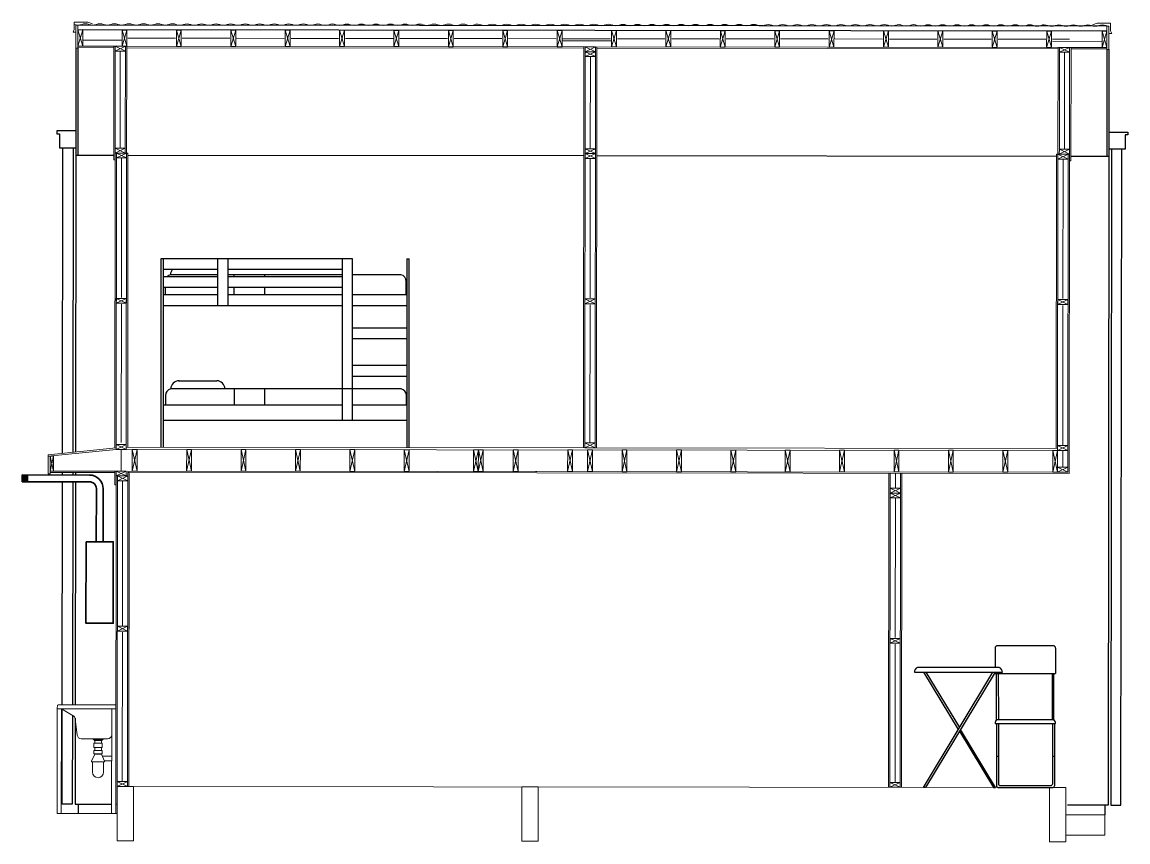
# Model space of a CAD drawing. Header units: inches. Extents: x 6.8 to 58.2, y 43.4 to 73.5.
# Drawn here: x 49.36 to 57.49, y 51.66 to 57.69 of the extents above; entities that cross this region are included whole.
import ezdxf

# ---------------------------------------------------------------- set-up
doc = ezdxf.new("R2010")
doc.units = ezdxf.units.IN
doc.header["$MEASUREMENT"] = 0
for name, color, linetype, lineweight in [('A-ANNO-SYMB', 3, 'Continuous', 18), ('A-DETL-MBND', 3, 'Continuous', 18), ('A-ELEV-IDEN', 3, 'Continuous', 18), ('A-ELEV-MBE1', 7, 'Continuous', 35), ('A-ELEV-MBE2', 4, 'Continuous', 25), ('A-FURN', 8, 'Continuous', 18), ('A-WALL-PATT', 8, 'Continuous', 18), ('A-WALL-STUD', 3, 'Continuous', 18)]:
    doc.layers.add(name, color=color, linetype=linetype, lineweight=lineweight)

msp = doc.modelspace()

# ---------------------------------------------------------------- linework, layer by layer
for p, q in [((50.3824, 55.9456), (50.3824, 54.558)), ((50.4001, 55.9456), (50.3824, 55.9456)), ((50.4001, 55.9456), (50.4001, 54.5579)), ((51.7913, 55.9456), (50.4001, 55.9456)), ((50.4001, 55.8684), (50.7989, 55.8684)), ((50.7989, 55.9456), (50.7989, 55.6026)), ((50.876, 55.6026), (50.876, 55.9456)), ((50.876, 55.8684), (51.7142, 55.8684)), ((51.7142, 55.9456), (51.7142, 54.7585)), ((51.7913, 54.7585), (51.7913, 55.9456)), ((52.1901, 55.9456), (52.1901, 54.5559)), ((52.1901, 55.9456), (52.2078, 55.9456)), ((52.2078, 54.5559), (52.2078, 55.9456)), ((50.7989, 55.8127), (50.4001, 55.8127)), ((50.7989, 55.8278), (50.4529, 55.8278)), ((51.7142, 55.8278), (50.876, 55.8278)), ((51.7142, 55.8127), (50.876, 55.8127)), ((50.9188, 55.8278), (50.9188, 55.8127)), ((51.1455, 55.8127), (51.1455, 55.8278)), ((52.1475, 55.8278), (51.7913, 55.8278)), ((50.4001, 55.7355), (50.7989, 55.7355)), ((50.4142, 55.7355), (50.4142, 55.6798)), ((50.876, 55.7355), (51.7142, 55.7355)), ((50.9188, 55.7355), (50.9188, 55.6798)), ((51.1455, 55.6798), (51.1455, 55.7355)), ((52.1865, 55.6798), (52.1865, 55.7793)), ((50.7989, 55.6798), (50.4001, 55.6798)), ((51.7142, 55.6798), (50.876, 55.6798)), ((52.1901, 55.6798), (51.7913, 55.6798)), ((50.4001, 55.6026), (51.7142, 55.6026)), ((51.7913, 55.6026), (52.1901, 55.6026)), ((52.1901, 55.4349), (51.7913, 55.4349)), ((51.7913, 55.3577), (52.1901, 55.3577)), ((52.1901, 55.1597), (51.7913, 55.1597)), ((51.7913, 55.0826), (52.1901, 55.0826)), ((52.1489, 54.9875), (50.4544, 54.9875)), ((50.512, 55.0474), (50.7928, 55.0474)), ((50.9203, 54.9875), (50.9203, 54.8684)), ((51.147, 54.8684), (51.147, 54.9875)), ((50.4157, 54.939), (50.4157, 54.8684)), ((52.1879, 54.8684), (52.1879, 54.939)), ((51.7142, 54.8684), (50.4001, 54.8684)), ((52.1901, 54.8684), (51.7913, 54.8684)), ((50.4001, 54.7585), (52.1901, 54.7585)), ((56.5163, 53.0815), (56.5163, 52.9386)), ((56.9446, 53.0982), (56.5333, 53.0982)), ((56.9612, 53.0812), (56.9612, 52.8951)), ((56.0088, 52.9032), (56.255, 52.4959)), ((56.5163, 52.9014), (56.5163, 52.8951)), ((56.5274, 52.5546), (56.5274, 52.8951)), ((56.5407, 52.8951), (56.542, 52.5548)), ((56.9368, 52.895), (56.9371, 52.5548)), ((56.9501, 52.5547), (56.9501, 52.895)), ((56.5274, 52.5546), (56.9502, 52.5546)), ((56.5172, 52.5271), (56.9608, 52.5271)), ((56.5274, 52.5271), (56.5274, 52.0664)), ((56.5418, 52.5271), (56.5418, 52.0815)), ((56.9383, 52.5271), (56.9383, 52.081)), ((56.9527, 52.5271), (56.9527, 52.0666)), ((56.5274, 52.2853), (56.5418, 52.2853)), ((56.9383, 52.2853), (56.9527, 52.2853)), ((56.5381, 52.0559), (56.9422, 52.0559)), ((56.5526, 52.0703), (56.9271, 52.0703))]:
    msp.add_line(p, q)
at = {"color": 0}
msp.add_line((56.5163, 52.8951), (56.9612, 52.8951), dxfattribs=at)
msp.add_lwpolyline([(55.9472, 52.9386, 0.302776), (55.9236, 52.9032), (56.5716, 52.9032, 0.302776), (56.5481, 52.9386)], format="xyb", close=True)
for points in [[(56.506, 52.9032), (56.5174, 52.9032), (56.0056, 52.0565), (55.9893, 52.0565), (56.5012, 52.9032)], [(56.2469, 52.4825), (55.9925, 52.9032), (56.004, 52.9032)], [(56.255, 52.4691), (56.5048, 52.0559), (56.521, 52.0559), (56.2631, 52.4825)]]:
    msp.add_lwpolyline(points)
for centre, radius, start, end in [((50.5129, 55.8278), 0.06, 137.37324, 180), ((50.4639, 55.7793), 0.0497, 102.79424, 137.89865), ((52.1368, 55.7793), 0.0496, 0, 77.65827), ((50.4654, 54.939), 0.0497, 102.79424, 180), ((50.5143, 54.9875), 0.06, 87.7291, 180), ((50.7928, 54.9874), 0.0601, 0.13132, 90), ((52.1383, 54.939), 0.0496, 0, 77.65827), ((56.533, 53.0815), 0.0166, 88.73316, 180), ((56.9446, 53.0815), 0.0166, 358.73316, 90), ((56.5754, 52.5212), 0.0585, 145.13251, 174.16518), ((56.9222, 52.5281), 0.0386, 358.56959, 43.59925), ((56.5386, 52.0671), 0.0112, 176.7769, 267.5563), ((56.5531, 52.0815), 0.0112, 176.7769, 267.5563), ((56.9271, 52.0815), 0.0112, 266.7769, 357.5563), ((56.9415, 52.0671), 0.0112, 266.7769, 357.5563)]:
    msp.add_arc(centre, radius, start, end)
at = {"layer": 'A-ANNO-SYMB', "color": 0}
for p, q in [((50.061, 52.0633), (50.0607, 51.8633)), ((57.038, 52.0553), (50.061, 52.0633)), ((50.061, 52.0633), (50.061, 52.0633)), ((57.0377, 51.8553), (57.038, 52.0553)), ((50.0607, 51.8633), (49.6197, 51.8638)), ((57.0377, 51.8553), (57.0377, 51.8553))]:
    msp.add_line(p, q, dxfattribs=at)
for points in [[(49.8796, 57.674), (49.8796, 57.674), (49.845, 57.6864), (49.745, 57.6865), (49.7449, 57.6315), (49.7374, 57.6115), (49.7549, 57.6115)], [(57.2323, 57.6655), (57.2323, 57.6655), (57.2669, 57.6778), (57.3669, 57.6777), (57.3669, 57.6227), (57.3744, 57.6027), (57.3568, 57.6027)]]:
    msp.add_lwpolyline(points, dxfattribs=at)
msp.add_lwpolyline([(57.0377, 51.8553), (57.0376, 51.7053), (57.3236, 51.7049), (57.3237, 51.8549)], close=True, dxfattribs=at)
for centre, start, end in [((49.7736, 57.7378), 248.5152, 291.35251), ((49.8269, 57.6016), 68.5152, 111.35251), ((49.8805, 57.7377), 248.5152, 291.35251), ((49.9337, 57.6015), 68.5152, 111.35251), ((49.9873, 57.7376), 248.5152, 291.35251), ((50.0406, 57.6013), 68.5152, 111.35251), ((50.0941, 57.7375), 248.5152, 291.35251), ((50.1474, 57.6012), 68.5152, 111.35251), ((50.201, 57.7374), 248.5152, 291.35251), ((50.2543, 57.6011), 68.5152, 111.35251), ((50.3078, 57.7372), 248.5152, 291.35251), ((50.3611, 57.601), 68.5152, 111.35251), ((50.4147, 57.7371), 248.5152, 291.35251), ((50.468, 57.6008), 68.5152, 111.35251), ((50.5215, 57.737), 248.5152, 291.35251), ((50.5748, 57.6007), 68.5152, 111.35251), ((50.6284, 57.7369), 248.5152, 291.35251), ((50.6817, 57.6006), 68.5152, 111.35251), ((50.7352, 57.7367), 248.5152, 291.35251), ((50.7885, 57.6005), 68.5152, 111.35251), ((50.8421, 57.7366), 248.5152, 291.35251), ((50.8954, 57.6004), 68.5152, 111.35251), ((50.9489, 57.7365), 248.5152, 291.35251), ((51.0022, 57.6002), 68.5152, 111.35251), ((51.0558, 57.7364), 248.5152, 291.35251), ((51.1091, 57.6001), 68.5152, 111.35251), ((51.1626, 57.7362), 248.5152, 291.35251), ((51.2159, 57.6), 68.5152, 111.35251), ((51.2695, 57.7361), 248.5152, 291.35251), ((51.3227, 57.5999), 68.5152, 111.35251), ((51.3763, 57.736), 248.5152, 291.35251), ((51.4296, 57.5997), 68.5152, 111.35251), ((51.4832, 57.7359), 248.5152, 291.35251), ((51.5364, 57.5996), 68.5152, 111.35251), ((51.59, 57.7357), 248.5152, 291.35251), ((51.6433, 57.5995), 68.5152, 111.35251), ((51.6969, 57.7356), 248.5152, 291.35251), ((51.7501, 57.5994), 68.5152, 111.35251), ((51.8037, 57.7355), 248.5152, 291.35251), ((51.857, 57.5992), 68.5152, 111.35251), ((51.9106, 57.7354), 248.5152, 291.35251), ((51.9638, 57.5991), 68.5152, 111.35251), ((52.0174, 57.7353), 248.5152, 291.35251), ((52.0707, 57.599), 68.5152, 111.35251), ((52.1243, 57.7351), 248.5152, 291.35251), ((52.1775, 57.5989), 68.5152, 111.35251), ((52.2311, 57.735), 248.5152, 291.35251), ((52.2844, 57.5988), 68.5152, 111.35251), ((52.338, 57.7349), 248.5152, 291.35251), ((52.3912, 57.5986), 68.5152, 111.35251), ((52.4448, 57.7348), 248.5152, 291.35251), ((52.4981, 57.5985), 68.5152, 111.35251), ((52.5517, 57.7346), 248.5152, 291.35251), ((52.6049, 57.5984), 68.5152, 111.35251), ((52.6585, 57.7345), 248.5152, 291.35251), ((52.7118, 57.5983), 68.5152, 111.35251), ((52.7654, 57.7344), 248.5152, 291.35251), ((52.8186, 57.5981), 68.5152, 111.35251), ((52.8722, 57.7343), 248.5152, 291.35251), ((52.9255, 57.598), 68.5152, 111.35251), ((52.9791, 57.7341), 248.5152, 291.35251), ((53.0323, 57.5979), 68.5152, 111.35251), ((53.0859, 57.734), 248.5152, 291.35251), ((53.1392, 57.5978), 68.5152, 111.35251), ((53.1928, 57.7339), 248.5152, 291.35251), ((53.246, 57.5976), 68.5152, 111.35251), ((53.2996, 57.7338), 248.5152, 291.35251), ((53.3529, 57.5975), 68.5152, 111.35251), ((53.4065, 57.7336), 248.5152, 291.35251), ((53.4597, 57.5974), 68.5152, 111.35251), ((53.5133, 57.7335), 248.5152, 291.35251), ((53.5666, 57.5973), 68.5152, 111.35251), ((53.6201, 57.7334), 248.5152, 291.35251), ((53.6734, 57.5971), 68.5152, 111.35251), ((53.727, 57.7333), 248.5152, 291.35251), ((53.7803, 57.597), 68.5152, 111.35251), ((53.8338, 57.7332), 248.5152, 291.35251), ((53.8871, 57.5969), 68.5152, 111.35251), ((53.9407, 57.733), 248.5152, 291.35251), ((53.994, 57.5968), 68.5152, 111.35251), ((54.0475, 57.7329), 248.5152, 291.35251), ((54.1008, 57.5967), 68.5152, 111.35251), ((54.1544, 57.7328), 248.5152, 291.35251), ((54.2077, 57.5965), 68.5152, 111.35251), ((54.2612, 57.7327), 248.5152, 291.35251), ((54.3145, 57.5964), 68.5152, 111.35251), ((54.3681, 57.7325), 248.5152, 291.35251), ((54.4214, 57.5963), 68.5152, 111.35251), ((54.4749, 57.7324), 248.5152, 291.35251), ((54.5282, 57.5962), 68.5152, 111.35251), ((54.5818, 57.7323), 248.5152, 291.35251), ((54.6351, 57.596), 68.5152, 111.35251), ((54.6886, 57.7322), 248.5152, 291.35251), ((54.7419, 57.5959), 68.5152, 111.35251), ((54.7955, 57.732), 248.5152, 291.35251), ((54.8488, 57.5958), 68.5152, 111.35251), ((54.9023, 57.7319), 248.5152, 291.35251), ((54.9556, 57.5957), 68.5152, 111.35251), ((55.0092, 57.7318), 248.5152, 291.35251), ((55.0624, 57.5955), 68.5152, 111.35251), ((55.116, 57.7317), 248.5152, 291.35251), ((55.1693, 57.5954), 68.5152, 111.35251), ((55.2229, 57.7316), 248.5152, 291.35251), ((55.2761, 57.5953), 68.5152, 111.35251), ((55.3297, 57.7314), 248.5152, 291.35251), ((55.383, 57.5952), 68.5152, 111.35251), ((55.4366, 57.7313), 248.5152, 291.35251), ((55.4898, 57.5951), 68.5152, 111.35251), ((55.5434, 57.7312), 248.5152, 291.35251), ((55.5967, 57.5949), 68.5152, 111.35251), ((55.6503, 57.7311), 248.5152, 291.35251), ((55.7035, 57.5948), 68.5152, 111.35251), ((55.7571, 57.7309), 248.5152, 291.35251), ((55.8104, 57.5947), 68.5152, 111.35251), ((55.864, 57.7308), 248.5152, 291.35251), ((55.9172, 57.5946), 68.5152, 111.35251), ((55.9708, 57.7307), 248.5152, 291.35251), ((56.0241, 57.5944), 68.5152, 111.35251), ((56.0777, 57.7306), 248.5152, 291.35251), ((56.1309, 57.5943), 68.5152, 111.35251), ((56.1845, 57.7304), 248.5152, 291.35251), ((56.2378, 57.5942), 68.5152, 111.35251), ((56.2914, 57.7303), 248.5152, 291.35251), ((56.3446, 57.5941), 68.5152, 111.35251), ((56.3982, 57.7302), 248.5152, 291.35251), ((56.4515, 57.5939), 68.5152, 111.35251), ((56.5051, 57.7301), 248.5152, 291.35251), ((56.5583, 57.5938), 68.5152, 111.35251), ((56.6119, 57.7299), 248.5152, 291.35251), ((56.6652, 57.5937), 68.5152, 111.35251), ((56.7188, 57.7298), 248.5152, 291.35251), ((56.772, 57.5936), 68.5152, 111.35251), ((56.8256, 57.7297), 248.5152, 291.35251), ((56.8789, 57.5934), 68.5152, 111.35251), ((56.9325, 57.7296), 248.5152, 291.35251), ((56.9857, 57.5933), 68.5152, 111.35251), ((57.0393, 57.7295), 248.5152, 291.35251), ((57.0926, 57.5932), 68.5152, 111.35251), ((57.1462, 57.7293), 248.5152, 291.35251), ((57.1994, 57.5931), 68.5152, 111.35251), ((57.253, 57.7292), 248.5152, 291.35251), ((57.3063, 57.593), 68.5152, 111.35251), ((57.3598, 57.7291), 248.5152, 265.75082)]:
    msp.add_arc(centre, 0.0731, start, end, dxfattribs=at)
at = {"layer": 'A-DETL-MBND', "color": 0}
for p, q in [((50.0362, 57.4984), (49.7722, 57.4987)), ((50.0362, 57.5084), (49.8082, 57.5087)), ((50.0963, 57.5533), (49.8083, 57.5537)), ((50.1312, 57.5083), (53.5032, 57.5044)), ((50.1312, 57.4983), (53.4932, 57.4944)), ((56.9902, 57.5004), (53.5782, 57.5043)), ((56.9802, 57.4904), (53.5882, 57.4943)), ((56.9393, 57.5454), (57.3033, 57.545)), ((57.0652, 57.5003), (57.3032, 57.5)), ((57.0752, 57.4903), (57.3392, 57.49)), ((50.0428, 54.5524), (50.0453, 56.7234)), ((50.1278, 54.5583), (50.1303, 56.7233)), ((50.1388, 54.5582), (50.1403, 56.7232)), ((56.9668, 54.5504), (56.9693, 56.7154)), ((56.9768, 54.5503), (56.9793, 56.7153)), ((57.0516, 54.3753), (57.0543, 56.7153)), ((57.0615, 54.3653), (57.0643, 56.7152)), ((49.5528, 54.504), (50.0528, 54.5534)), ((49.5528, 54.4939), (50.0528, 54.5433)), ((49.5528, 54.4939), (49.5528, 54.504)), ((56.9768, 54.5503), (50.1278, 54.5583)), ((56.9768, 54.5353), (50.1278, 54.5433)), ((50.0426, 54.3734), (49.5676, 54.3739)), ((50.0526, 54.3833), (49.5926, 54.3839)), ((50.0425, 54.2834), (50.0426, 54.3834)), ((50.1386, 54.3732), (50.1386, 54.3832)), ((56.9766, 54.3753), (50.1386, 54.3832)), ((50.1486, 54.3732), (50.1386, 54.3732)), ((53.1477, 54.3798), (53.1377, 54.3798)), ((57.0616, 54.3653), (53.1477, 54.3698)), ((55.7339, 52.0568), (55.7365, 54.3668)), ((55.7439, 52.0568), (55.7465, 54.3668)), ((55.8189, 52.0567), (55.8215, 54.3667)), ((55.8289, 52.0567), (55.8315, 54.3667)), ((50.0525, 54.2833), (50.0425, 54.2834)), ((50.061, 52.0993), (50.0636, 54.3113))]:
    msp.add_line(p, q, dxfattribs=at)
for points in [[(50.0453, 56.6734), (50.0353, 56.6734), (50.0362, 57.5084)], [(50.0362, 57.5084), (50.0462, 57.5084)], [(50.0454, 56.7594), (50.0462, 57.5084)], [(50.1203, 56.7233), (50.1303, 56.7233), (50.1312, 57.5083)], [(50.1204, 56.7593), (50.1212, 57.5083)], [(53.3323, 57.5496), (53.6963, 57.5492)], [(53.4898, 54.5544), (53.4932, 57.5044)], [(53.5848, 54.5543), (53.5882, 57.5043)], [(56.9893, 56.7153), (56.9793, 56.7153), (56.9802, 57.5004)], [(57.0643, 56.6652), (57.0743, 56.6652), (57.0752, 57.5003)], [(57.0644, 56.7512), (57.0652, 57.5003)], [(53.4998, 54.5544), (53.5032, 57.4324)], [(53.5748, 54.5543), (53.5782, 57.4323)], [(56.9894, 56.7513), (56.9902, 57.4644)], [(50.0528, 54.5433), (50.0553, 56.7233)], [(50.1303, 56.7233), (50.1403, 56.7232)], [(56.9793, 56.7153), (56.9693, 56.7154)], [(57.0543, 56.7153), (57.0643, 56.7152)], [(50.0608, 51.9333), (50.0498, 51.9333), (50.0526, 54.3473)], [(50.136, 52.0632), (50.1386, 54.3732)], [(53.1477, 54.3698), (50.1386, 54.3732)], [(50.1486, 54.3732), (50.146, 52.0632)]]:
    msp.add_lwpolyline(points, dxfattribs=at)
at = {"layer": 'A-ELEV-IDEN', "color": 0}
for points in [[(50.181, 52.0632), (50.061, 52.0633), (50.0605, 51.6633), (50.1805, 51.6632)], [(53.1575, 52.0598), (53.0375, 52.0599), (53.037, 51.6599), (53.157, 51.6598)], [(57.038, 52.0553), (56.918, 52.0554), (56.9175, 51.6554), (57.0375, 51.6553)]]:
    msp.add_lwpolyline(points, close=True, dxfattribs=at)
at = {"layer": 'A-ELEV-MBE1', "color": 0}
msp.add_line((49.3617, 54.3547), (49.3616, 54.3047), dxfattribs=at)
for points in [[(49.957, 53.8635), (49.9575, 54.254, 0.414214), (49.8576, 54.3541), (49.3617, 54.3547)], [(49.907, 53.8635), (49.9075, 54.2541, 0.414214), (49.8575, 54.3041), (49.3616, 54.3047)]]:
    msp.add_lwpolyline(points, format="xyb", dxfattribs=at)
msp.add_lwpolyline([(49.832, 53.8636), (50.032, 53.8634), (50.0313, 53.2634), (49.8313, 53.2636), (49.832, 53.8636)], dxfattribs=at)
at = {"layer": 'A-ELEV-MBE2', "color": 0}
for p, q in [((49.7563, 56.7069), (49.7538, 54.5238)), ((49.7563, 56.7069), (50.0353, 56.7066)), ((53.4923, 56.7026), (50.1403, 56.7051)), ((56.9693, 56.6986), (53.5873, 56.7025)), ((57.3533, 56.6981), (57.0743, 56.6985)), ((57.3533, 56.6981), (57.3478, 51.9249)), ((49.3717, 54.3547), (49.3716, 54.3047)), ((49.3817, 54.3547), (49.3816, 54.3047)), ((49.3917, 54.3547), (49.3916, 54.3047)), ((49.4017, 54.3547), (49.4016, 54.3047)), ((49.7536, 54.3737), (49.7536, 54.3543)), ((49.7535, 54.3043), (49.7516, 52.6637)), ((49.7515, 52.5646), (49.7508, 51.9337)), ((49.7308, 51.9337), (49.6558, 51.9338)), ((49.7748, 51.9337), (49.7747, 51.8637)), ((57.3238, 51.9249), (57.3237, 51.8549)), ((57.3678, 51.9249), (57.4428, 51.9248))]:
    msp.add_line(p, q, dxfattribs=at)
for points in [[(57.3394, 57.656), (49.7574, 57.6647)], [(57.3394, 57.62), (49.8084, 57.6287)], [(49.7572, 57.4937), (49.7563, 56.7069)], [(49.7722, 57.4937), (49.7713, 56.7069)], [(57.3392, 57.485), (57.3383, 56.6982)], [(57.3542, 57.4849), (57.3533, 56.6981)], [(49.7565, 56.8855), (49.6165, 56.8856), (49.6165, 56.8656), (49.6365, 56.8656), (49.6364, 56.7618), (49.7564, 56.7617)], [(57.3535, 56.8767), (57.4935, 56.8765), (57.4935, 56.8565), (57.4735, 56.8566), (57.4734, 56.7528), (57.3534, 56.7529)], [(49.6588, 54.5144), (49.6614, 56.7618)], [(49.7364, 56.7617), (49.7338, 54.5219)], [(57.3734, 56.7529), (57.3678, 51.9249)], [(57.4428, 51.9248), (57.4484, 56.7528)], [(49.6586, 54.3544), (49.6586, 54.3738)], [(49.7336, 54.3737), (49.7336, 54.3543)], [(49.6566, 52.6638), (49.6585, 54.3044)], [(49.7335, 54.3043), (49.7316, 52.6637)], [(49.6558, 51.9338), (49.6566, 52.6303)], [(49.7316, 52.587), (49.7308, 51.9337)], [(49.7508, 51.9337), (50.0198, 51.9334)], [(57.3478, 51.9249), (57.0488, 51.9253)]]:
    msp.add_lwpolyline(points, dxfattribs=at)
at = {"layer": 'A-FURN', "color": 0}
for p, q in [((49.6197, 51.8638), (49.6206, 52.6388)), ((49.6207, 52.6588), (49.6206, 52.6388)), ((49.6256, 52.6338), (50.0456, 52.6334)), ((50.0507, 52.6633), (49.6257, 52.6638)), ((49.6506, 52.6338), (49.6497, 51.8638)), ((49.7373, 52.5837), (49.6506, 52.6338)), ((50.0197, 51.8634), (50.0206, 52.6334)), ((50.0206, 52.6334), (50.0204, 52.4434)), ((50.0506, 52.6383), (50.0497, 51.8633)), ((50.0506, 52.6383), (50.0507, 52.6633)), ((49.7671, 52.44), (49.7521, 52.5614)), ((49.9904, 52.4134), (49.7969, 52.4136)), ((49.8953, 52.3813), (49.8954, 52.4009)), ((49.9453, 52.3812), (49.9454, 52.4009)), ((49.8952, 52.3017), (49.8952, 52.3035)), ((49.8952, 52.3017), (49.9452, 52.3016)), ((49.8953, 52.3278), (49.8953, 52.3509)), ((49.9452, 52.3016), (49.9452, 52.3035)), ((49.9453, 52.3277), (49.9453, 52.3508)), ((49.8792, 52.2454), (49.8791, 52.1683)), ((49.9518, 52.2864), (50.0202, 52.2863)), ((49.9611, 52.2453), (49.961, 52.1682)), ((49.9669, 52.2516), (50.0202, 52.2515)), ((49.6497, 51.8638), (49.6197, 51.8638)), ((50.0497, 51.8633), (50.0197, 51.8634))]:
    msp.add_line(p, q, dxfattribs=at)
for points in [[(49.883, 52.4135), (49.9578, 52.4135), (49.9578, 52.4078), (49.883, 52.4078)], [(49.8898, 52.3813), (49.9509, 52.3812), (49.9508, 52.3508), (49.8897, 52.3509)], [(49.8897, 52.3278), (49.9508, 52.3277), (49.9508, 52.3035), (49.8897, 52.3035)]]:
    msp.add_lwpolyline(points, close=True, dxfattribs=at)
for points in [[(49.8884, 52.4078), (49.8913, 52.4009), (49.9204, 52.4009)], [(49.9524, 52.4078), (49.9494, 52.4009), (49.9204, 52.4009)], [(49.8952, 52.3017), (49.8728, 52.2502), (49.8728, 52.2454), (49.8728, 52.2454)], [(49.9452, 52.3016), (49.9676, 52.2501), (49.9676, 52.2453), (49.9676, 52.2453)], [(49.9676, 52.2453), (49.8728, 52.2454)], [(56.953, 52.0554), (56.9176, 52.0554)]]:
    msp.add_lwpolyline(points, dxfattribs=at)
for centre, radius, start, end in [((49.6256, 52.6388), 0.005, 179.93385, 269.93385), ((49.6257, 52.6588), 0.005, 89.93385, 179.93385), ((50.0456, 52.6384), 0.005, 269.93385, 359.93385), ((49.7223, 52.5577), 0.03, 7.0462, 59.97503), ((49.7969, 52.4436), 0.03, 187.0462, 269.93385), ((49.9904, 52.4434), 0.03, 269.93385, 359.93385), ((49.9201, 52.1683), 0.0409, 179.93385, 359.93385)]:
    msp.add_arc(centre, radius, start, end, dxfattribs=at)
at = {"layer": 'A-WALL-PATT', "color": 0, "ltscale": 0.15}
for p, q in [((50.1393, 57.5683), (50.4893, 57.5679)), ((50.5393, 57.5678), (50.8893, 57.5674)), ((50.9393, 57.5673), (51.2893, 57.5669)), ((51.3393, 57.5669), (51.6893, 57.5665)), ((51.7393, 57.5664), (52.0893, 57.566)), ((52.1393, 57.566), (52.4893, 57.5656)), ((52.5393, 57.5655), (52.8893, 57.5651)), ((52.9393, 57.565), (53.2893, 57.5646)), ((53.3393, 57.5646), (53.6893, 57.5642)), ((53.7393, 57.5641), (54.0893, 57.5637)), ((54.1393, 57.5637), (54.4893, 57.5633)), ((54.5393, 57.5632), (54.8893, 57.5628)), ((54.9393, 57.5627), (55.2893, 57.5623)), ((55.3393, 57.5623), (55.6893, 57.5619)), ((55.7393, 57.5618), (56.0893, 57.5614)), ((56.1393, 57.5613), (56.4893, 57.5609)), ((56.5393, 57.5609), (56.8893, 57.5605)), ((56.9393, 57.5604), (57.0653, 57.5603))]:
    msp.add_line(p, q, dxfattribs=at)
at = {"layer": 'A-WALL-PATT', "color": 0, "ltscale": 0.1}
for p, q in [((50.0829, 56.7593), (50.0837, 57.4723)), ((57.0269, 56.7513), (57.0277, 57.4643)), ((50.0916, 55.6608), (50.0928, 56.6873)), ((57.0156, 55.6528), (57.0168, 56.6793)), ((50.0904, 54.5933), (50.0916, 55.6108)), ((57.0144, 54.5713), (57.0156, 55.6028)), ((50.0901, 54.3833), (50.0903, 54.5433)), ((57.0142, 54.4114), (57.0143, 54.5353)), ((55.7839, 54.2577), (55.784, 54.3667)), ((50.0998, 53.2483), (50.1011, 54.3113)), ((55.7826, 53.1592), (55.7838, 54.1857)), ((50.0985, 52.0993), (50.0998, 53.1983)), ((55.7814, 52.0927), (55.7826, 53.1092))]:
    msp.add_line(p, q, dxfattribs=at)
for points in [[(53.5399, 56.7553), (53.5407, 57.4323)], [(53.5386, 55.6568), (53.5398, 56.6833)], [(53.5374, 54.5903), (53.5386, 55.6068)]]:
    msp.add_lwpolyline(points, dxfattribs=at)
at = {"layer": 'A-WALL-STUD', "color": 0}
for p, q in [((50.1212, 57.4723), (50.0462, 57.5084)), ((50.0462, 57.4724), (50.1212, 57.5083)), ((53.5782, 57.4683), (53.5032, 57.5044)), ((53.5032, 57.4684), (53.5782, 57.5043)), ((57.0652, 57.4643), (56.9902, 57.5004)), ((56.9902, 57.4644), (57.0652, 57.5003)), ((53.5782, 57.4323), (53.5032, 57.4684)), ((53.5032, 57.4324), (53.5782, 57.4683)), ((50.0453, 56.7234), (50.1204, 56.7593)), ((50.1203, 56.7233), (50.0454, 56.7594)), ((50.0553, 56.6873), (50.1303, 56.7233)), ((50.1303, 56.6873), (50.0553, 56.7233)), ((53.5023, 56.7194), (53.5774, 56.7553)), ((53.5773, 56.6833), (53.5023, 56.7194)), ((53.5023, 56.6834), (53.5773, 56.7193)), ((53.5773, 56.7193), (53.5024, 56.7554)), ((57.0543, 56.6793), (56.9793, 56.7153)), ((56.9793, 56.6793), (57.0543, 56.7153)), ((56.9893, 56.7153), (57.0644, 56.7512)), ((57.0643, 56.7152), (56.9894, 56.7513)), ((50.0541, 55.6178), (50.1291, 55.6538)), ((50.1291, 55.6178), (50.0541, 55.6538)), ((53.5761, 55.6138), (53.5011, 55.6499)), ((53.5011, 55.6139), (53.5761, 55.6498)), ((57.0531, 55.6098), (56.9781, 55.6458)), ((56.9781, 55.6098), (57.0531, 55.6458)), ((50.0528, 54.5433), (50.1279, 54.5793)), ((50.1278, 54.5433), (50.0529, 54.5793)), ((53.4998, 54.5544), (53.5749, 54.5903)), ((53.5748, 54.5543), (53.4999, 54.5904)), ((56.9768, 54.5353), (57.0519, 54.5713)), ((57.0518, 54.5353), (56.9769, 54.5713)), ((49.5928, 54.4939), (49.5676, 54.3839)), ((49.5678, 54.4939), (49.5926, 54.3839)), ((55.4098, 54.5372), (55.3736, 54.3772)), ((55.3738, 54.5372), (55.3736, 54.3772)), ((55.3738, 54.5372), (55.4096, 54.3772)), ((55.4098, 54.5372), (55.3738, 54.5372)), ((55.4096, 54.3772), (55.4098, 54.5372)), ((55.8098, 54.5367), (55.7736, 54.3767)), ((55.7738, 54.5367), (55.7736, 54.3767)), ((55.7738, 54.5367), (55.8096, 54.3767)), ((55.8098, 54.5367), (55.7738, 54.5367)), ((55.8096, 54.3767), (55.8098, 54.5367)), ((56.9766, 54.3754), (56.9767, 54.4114)), ((56.9766, 54.3754), (57.0517, 54.4113)), ((57.0516, 54.3753), (56.9767, 54.4114)), ((56.9767, 54.4114), (57.0517, 54.4113)), ((57.0517, 54.4113), (57.0516, 54.3753)), ((50.0526, 54.3473), (50.1276, 54.3833)), ((50.1276, 54.3473), (50.0526, 54.3833)), ((50.1386, 54.3112), (50.0636, 54.3473)), ((50.0636, 54.3113), (50.1386, 54.3472)), ((55.3736, 54.3772), (55.4096, 54.3772)), ((55.7736, 54.3767), (55.8096, 54.3767)), ((57.0516, 54.3753), (56.9766, 54.3754)), ((55.8214, 54.2217), (55.7464, 54.2578)), ((55.8214, 54.2577), (55.7464, 54.2578)), ((55.7464, 54.2578), (55.7464, 54.2218)), ((55.7464, 54.2218), (55.8214, 54.2577)), ((55.8214, 54.2217), (55.8214, 54.2577)), ((55.7464, 54.2218), (55.7463, 54.1858)), ((55.7463, 54.1858), (55.8214, 54.2217)), ((55.7463, 54.1858), (55.8213, 54.1857)), ((55.8213, 54.1857), (55.7464, 54.2218)), ((55.7464, 54.2218), (55.8214, 54.2217)), ((55.8214, 54.2217), (55.7464, 54.2218)), ((55.8213, 54.1857), (55.8214, 54.2217)), ((50.1373, 53.2052), (50.0623, 53.2413)), ((50.0623, 53.2053), (50.1373, 53.2412)), ((55.8201, 53.1162), (55.7451, 53.1523)), ((55.8201, 53.1522), (55.7451, 53.1523)), ((55.7451, 53.1523), (55.7451, 53.1163)), ((55.7451, 53.1163), (55.8201, 53.1522)), ((55.7451, 53.1163), (55.8201, 53.1162)), ((55.8201, 53.1162), (55.8201, 53.1522)), ((50.136, 52.0632), (50.061, 52.0993)), ((50.061, 52.0633), (50.136, 52.0992)), ((55.8189, 52.0567), (55.7439, 52.0928)), ((55.8189, 52.0927), (55.7439, 52.0928)), ((55.7439, 52.0928), (55.7439, 52.0568)), ((55.7439, 52.0568), (55.8189, 52.0927)), ((55.7439, 52.0568), (55.8189, 52.0567)), ((55.8189, 52.0567), (55.8189, 52.0927))]:
    msp.add_line(p, q, dxfattribs=at)
for points in [[(49.7724, 57.6647), (49.7722, 57.5087), (49.7722, 57.4937), (49.7572, 57.4937), (49.7574, 57.6647), (49.7724, 57.6647)], [(57.3394, 57.656), (57.3392, 57.5), (57.3392, 57.485), (57.3542, 57.4849), (57.3544, 57.6559), (57.3394, 57.656)], [(49.8084, 57.6287), (49.7722, 57.5087)], [(49.8082, 57.5087), (49.7724, 57.6287)], [(50.1324, 57.6283), (50.0963, 57.5083)], [(50.1323, 57.5083), (50.0964, 57.6283)], [(50.5324, 57.6278), (50.4963, 57.5079)], [(50.5323, 57.5078), (50.4964, 57.6279)], [(50.9324, 57.6274), (50.8963, 57.5074)], [(50.9323, 57.5074), (50.8964, 57.6274)], [(51.3324, 57.6269), (51.2963, 57.5069)], [(51.3323, 57.5069), (51.2964, 57.6269)], [(51.7324, 57.6264), (51.6963, 57.5065)], [(51.7323, 57.5064), (51.6964, 57.6265)], [(52.1324, 57.626), (52.0963, 57.506)], [(52.1323, 57.506), (52.0964, 57.626)], [(52.5324, 57.6255), (52.4963, 57.5056)], [(52.5323, 57.5055), (52.4964, 57.6256)], [(52.9324, 57.625), (52.8963, 57.5051)], [(52.9323, 57.505), (52.8964, 57.6251)], [(53.3324, 57.6246), (53.2963, 57.5046)], [(53.3323, 57.5046), (53.2964, 57.6246)], [(53.7324, 57.6241), (53.6963, 57.5042)], [(53.7323, 57.5041), (53.6964, 57.6242)], [(54.1324, 57.6237), (54.0962, 57.5037)], [(54.1322, 57.5037), (54.0964, 57.6237)], [(54.5324, 57.6232), (54.4962, 57.5032)], [(54.5322, 57.5032), (54.4964, 57.6232)], [(54.9324, 57.6227), (54.8962, 57.5028)], [(54.9322, 57.5027), (54.8964, 57.6228)], [(55.3324, 57.6223), (55.2962, 57.5023)], [(55.3322, 57.5023), (55.2964, 57.6223)], [(55.7324, 57.6218), (55.6962, 57.5019)], [(55.7322, 57.5018), (55.6964, 57.6219)], [(56.1324, 57.6214), (56.0962, 57.5014)], [(56.1322, 57.5014), (56.0964, 57.6214)], [(56.5324, 57.6209), (56.4962, 57.5009)], [(56.5322, 57.5009), (56.4964, 57.6209)], [(56.9324, 57.6204), (56.8962, 57.5005)], [(56.9322, 57.5004), (56.8964, 57.6205)], [(57.3394, 57.62), (57.3032, 57.5)], [(57.3392, 57.5), (57.3034, 57.62)], [(50.1718, 54.5432), (50.1716, 54.3832), (50.2076, 54.3832), (50.2078, 54.5432), (50.1718, 54.5432)], [(50.2078, 54.5432), (50.1716, 54.3832)], [(50.1718, 54.5432), (50.2076, 54.3832)], [(50.5718, 54.5427), (50.5716, 54.3827), (50.6076, 54.3827), (50.6078, 54.5427), (50.5718, 54.5427)], [(50.6078, 54.5427), (50.5716, 54.3827)], [(50.5718, 54.5427), (50.6076, 54.3827)], [(50.9718, 54.5423), (50.9716, 54.3823), (51.0076, 54.3822), (51.0078, 54.5422), (50.9718, 54.5423)], [(51.0078, 54.5422), (50.9716, 54.3823)], [(50.9718, 54.5423), (51.0076, 54.3822)], [(51.3718, 54.5418), (51.3716, 54.3818), (51.4076, 54.3818), (51.4078, 54.5418), (51.3718, 54.5418)], [(51.4078, 54.5418), (51.3716, 54.3818)], [(51.3718, 54.5418), (51.4076, 54.3818)], [(51.7718, 54.5414), (51.7716, 54.3814), (51.8076, 54.3813), (51.8078, 54.5413), (51.7718, 54.5414)], [(51.8078, 54.5413), (51.7716, 54.3814)], [(51.7718, 54.5414), (51.8076, 54.3813)], [(52.1718, 54.5409), (52.1716, 54.3809), (52.2076, 54.3809), (52.2078, 54.5409), (52.1718, 54.5409)], [(52.2078, 54.5409), (52.1716, 54.3809)], [(52.1718, 54.5409), (52.2076, 54.3809)], [(52.6808, 54.5403), (52.6806, 54.3803), (52.7166, 54.3803), (52.7168, 54.5403), (52.6808, 54.5403)], [(52.7168, 54.5403), (52.6806, 54.3803)], [(52.6808, 54.5403), (52.7166, 54.3803)], [(52.7168, 54.5403), (52.7166, 54.3803), (52.7526, 54.3802), (52.7528, 54.5402), (52.7168, 54.5403)], [(52.7528, 54.5402), (52.7166, 54.3803)], [(52.7168, 54.5403), (52.7526, 54.3802)], [(52.9738, 54.54), (52.9736, 54.38), (53.0096, 54.3799), (53.0098, 54.5399), (52.9738, 54.54)], [(53.0098, 54.5399), (52.9736, 54.38)], [(52.9738, 54.54), (53.0096, 54.3799)], [(53.3738, 54.5395), (53.3736, 54.3795), (53.4096, 54.3795), (53.4098, 54.5395), (53.3738, 54.5395)], [(53.4098, 54.5395), (53.3736, 54.3795)], [(53.3738, 54.5395), (53.4096, 54.3795)], [(53.5193, 54.5393), (53.5191, 54.3793), (53.5551, 54.3793), (53.5553, 54.5393), (53.5193, 54.5393)], [(53.5553, 54.5393), (53.5191, 54.3793)], [(53.5193, 54.5393), (53.5551, 54.3793)], [(53.7738, 54.539), (53.7736, 54.379), (53.8096, 54.379), (53.8098, 54.539), (53.7738, 54.539)], [(53.8098, 54.539), (53.7736, 54.379)], [(53.7738, 54.539), (53.8096, 54.379)], [(54.1738, 54.5386), (54.1736, 54.3786), (54.2096, 54.3785), (54.2098, 54.5385), (54.1738, 54.5386)], [(54.2098, 54.5385), (54.1736, 54.3786)], [(54.1738, 54.5386), (54.2096, 54.3785)], [(54.5738, 54.5381), (54.5736, 54.3781), (54.6096, 54.3781), (54.6098, 54.5381), (54.5738, 54.5381)], [(54.6098, 54.5381), (54.5736, 54.3781)], [(54.5738, 54.5381), (54.6096, 54.3781)], [(54.9738, 54.5377), (54.9736, 54.3777), (55.0096, 54.3776), (55.0098, 54.5376), (54.9738, 54.5377)], [(55.0098, 54.5376), (54.9736, 54.3777)], [(54.9738, 54.5377), (55.0096, 54.3776)], [(56.1738, 54.5363), (56.1736, 54.3763), (56.2096, 54.3762), (56.2098, 54.5362), (56.1738, 54.5363)], [(56.2098, 54.5362), (56.1736, 54.3763)], [(56.1738, 54.5363), (56.2096, 54.3762)], [(56.5738, 54.5358), (56.5736, 54.3758), (56.6096, 54.3758), (56.6098, 54.5358), (56.5738, 54.5358)], [(56.6098, 54.5358), (56.5736, 54.3758)], [(56.5738, 54.5358), (56.6096, 54.3758)], [(56.9408, 54.5354), (56.9406, 54.3754), (56.9766, 54.3753), (56.9768, 54.5353), (56.9408, 54.5354)], [(56.9768, 54.5353), (56.9406, 54.3754)], [(56.9408, 54.5354), (56.9766, 54.3753)]]:
    msp.add_lwpolyline(points, dxfattribs=at)
for points in [[(49.7724, 57.6287), (49.8084, 57.6287), (49.8082, 57.5087), (49.7722, 57.5087)], [(50.0964, 57.6283), (50.1324, 57.6283), (50.1323, 57.5083), (50.0963, 57.5083)], [(50.4964, 57.6279), (50.5324, 57.6278), (50.5323, 57.5078), (50.4963, 57.5079)], [(50.8964, 57.6274), (50.9324, 57.6274), (50.9323, 57.5074), (50.8963, 57.5074)], [(51.2964, 57.6269), (51.3324, 57.6269), (51.3323, 57.5069), (51.2963, 57.5069)], [(51.6964, 57.6265), (51.7324, 57.6264), (51.7323, 57.5064), (51.6963, 57.5065)], [(52.0964, 57.626), (52.1324, 57.626), (52.1323, 57.506), (52.0963, 57.506)], [(52.4964, 57.6256), (52.5324, 57.6255), (52.5323, 57.5055), (52.4963, 57.5056)], [(52.8964, 57.6251), (52.9324, 57.625), (52.9323, 57.505), (52.8963, 57.5051)], [(53.2964, 57.6246), (53.3324, 57.6246), (53.3323, 57.5046), (53.2963, 57.5046)], [(53.6964, 57.6242), (53.7324, 57.6241), (53.7323, 57.5041), (53.6963, 57.5042)], [(54.0964, 57.6237), (54.1324, 57.6237), (54.1322, 57.5037), (54.0962, 57.5037)], [(54.4964, 57.6232), (54.5324, 57.6232), (54.5322, 57.5032), (54.4962, 57.5032)], [(54.8964, 57.6228), (54.9324, 57.6227), (54.9322, 57.5027), (54.8962, 57.5028)], [(55.2964, 57.6223), (55.3324, 57.6223), (55.3322, 57.5023), (55.2962, 57.5023)], [(55.6964, 57.6219), (55.7324, 57.6218), (55.7322, 57.5018), (55.6962, 57.5019)], [(56.0964, 57.6214), (56.1324, 57.6214), (56.1322, 57.5014), (56.0962, 57.5014)], [(56.4964, 57.6209), (56.5324, 57.6209), (56.5322, 57.5009), (56.4962, 57.5009)], [(56.8964, 57.6205), (56.9324, 57.6204), (56.9322, 57.5004), (56.8962, 57.5005)], [(57.3034, 57.62), (57.3394, 57.62), (57.3392, 57.5), (57.3032, 57.5)], [(50.0462, 57.4724), (50.1212, 57.4723), (50.1212, 57.5083), (50.0462, 57.5084)], [(53.5032, 57.4684), (53.5782, 57.4683), (53.5782, 57.5043), (53.5032, 57.5044)], [(57.0652, 57.4643), (56.9902, 57.4644), (56.9902, 57.5004), (57.0652, 57.5003)], [(53.5032, 57.4324), (53.5782, 57.4323), (53.5782, 57.4683), (53.5032, 57.4684)], [(50.0453, 56.7234), (50.1203, 56.7233), (50.1204, 56.7593), (50.0454, 56.7594)], [(50.0553, 56.6873), (50.1303, 56.6873), (50.1303, 56.7233), (50.0553, 56.7233)], [(53.5023, 56.7194), (53.5773, 56.7193), (53.5774, 56.7553), (53.5024, 56.7554)], [(53.5023, 56.6834), (53.5773, 56.6833), (53.5773, 56.7193), (53.5023, 56.7194)], [(57.0543, 56.6793), (56.9793, 56.6793), (56.9793, 56.7153), (57.0543, 56.7153)], [(57.0643, 56.7152), (56.9893, 56.7153), (56.9894, 56.7513), (57.0644, 56.7512)], [(50.0541, 55.6178), (50.1291, 55.6178), (50.1291, 55.6538), (50.0541, 55.6538)], [(53.5011, 55.6139), (53.5761, 55.6138), (53.5761, 55.6498), (53.5011, 55.6499)], [(57.0531, 55.6098), (56.9781, 55.6098), (56.9781, 55.6458), (57.0531, 55.6458)], [(50.0528, 54.5433), (50.1278, 54.5433), (50.1279, 54.5793), (50.0529, 54.5793)], [(53.4998, 54.5544), (53.5748, 54.5543), (53.5749, 54.5903), (53.4999, 54.5904)], [(57.0518, 54.5353), (56.9768, 54.5353), (56.9769, 54.5713), (57.0519, 54.5713)], [(49.5678, 54.4939), (49.5676, 54.3839), (49.5676, 54.3639), (49.5526, 54.3639), (49.5528, 54.4939)], [(49.5678, 54.4939), (49.5676, 54.3839), (49.5926, 54.3839), (49.5928, 54.4939)], [(50.0526, 54.3473), (50.1276, 54.3473), (50.1276, 54.3833), (50.0526, 54.3833)], [(50.0636, 54.3113), (50.1386, 54.3112), (50.1386, 54.3472), (50.0636, 54.3473)], [(50.0623, 53.2053), (50.1373, 53.2052), (50.1373, 53.2412), (50.0623, 53.2413)], [(50.061, 52.0633), (50.136, 52.0632), (50.136, 52.0992), (50.061, 52.0993)]]:
    msp.add_lwpolyline(points, close=True, dxfattribs=at)

doc.saveas('drawing.dxf')
